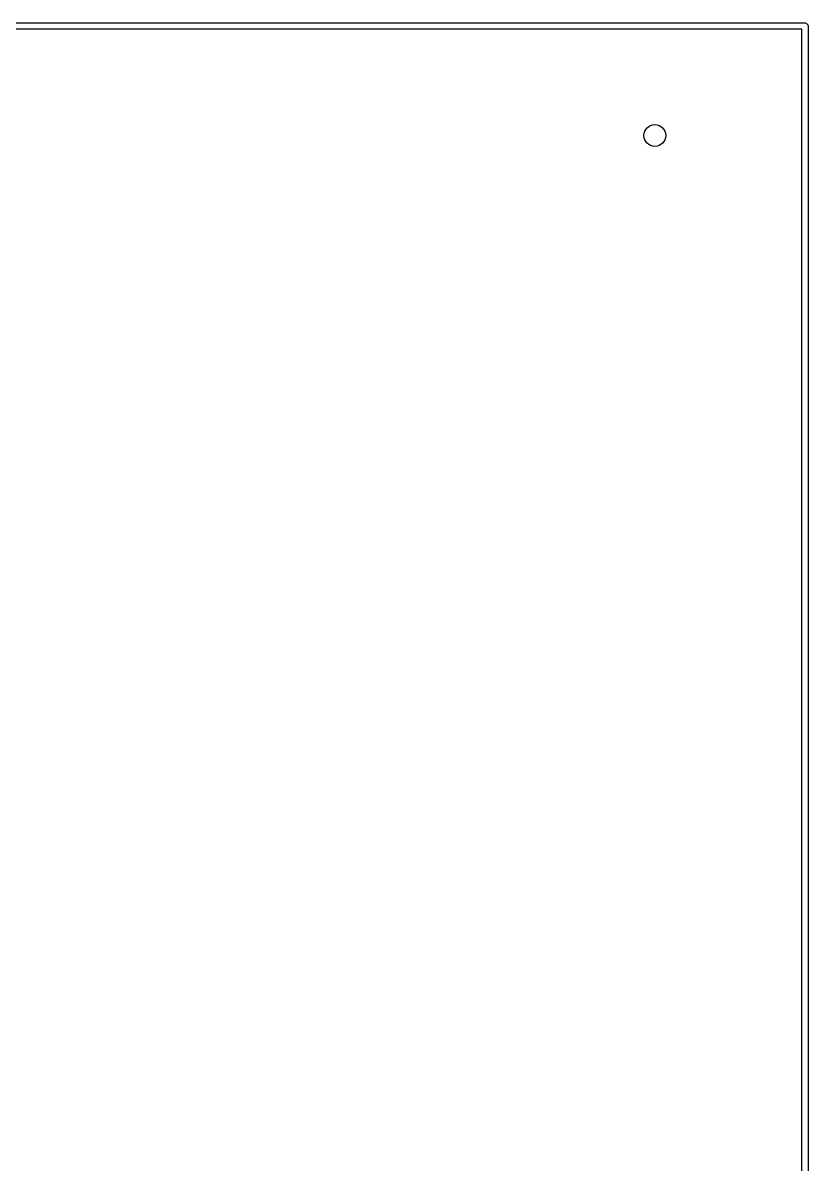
# Model space of a CAD drawing. Extents: x -2.17 to 1.75, y 0.41 to 2.84.
# Drawn here: x -1.677 to -1.183, y 1.181 to 1.899 of the extents above; entities that cross this region are included whole.
import ezdxf

# ---------------------------------------------------------------- set-up
doc = ezdxf.new("R2010")
doc.units = 0
doc.header["$MEASUREMENT"] = 0
doc.layers.add('BLACK', color=7, linetype='CONTINUOUS')

msp = doc.modelspace()

# ---------------------------------------------------------------- linework, layer by layer
at = {"layer": 'BLACK', "linetype": 'CONTINUOUS'}
for p, q in [((-2.16913, 1.89862), (-1.18488, 1.89862)), ((-1.18685, 1.89469), (-2.16717, 1.89469)), ((-1.18685, 1.00237), (-1.18685, 1.89469)), ((-1.18488, 1.89862), (-1.18413, 1.89847)), ((-1.18413, 1.89847), (-1.18306, 1.89741)), ((-1.18306, 1.89741), (-1.18291, 1.89665)), ((-1.18291, 1.89665), (-1.18291, 1.00417))]:
    msp.add_line(p, q, dxfattribs=at)
at = {"layer": 'BLACK'}
msp.add_circle((-1.27937, 1.82776), 0.00689, dxfattribs=at)

doc.saveas('drawing.dxf')
